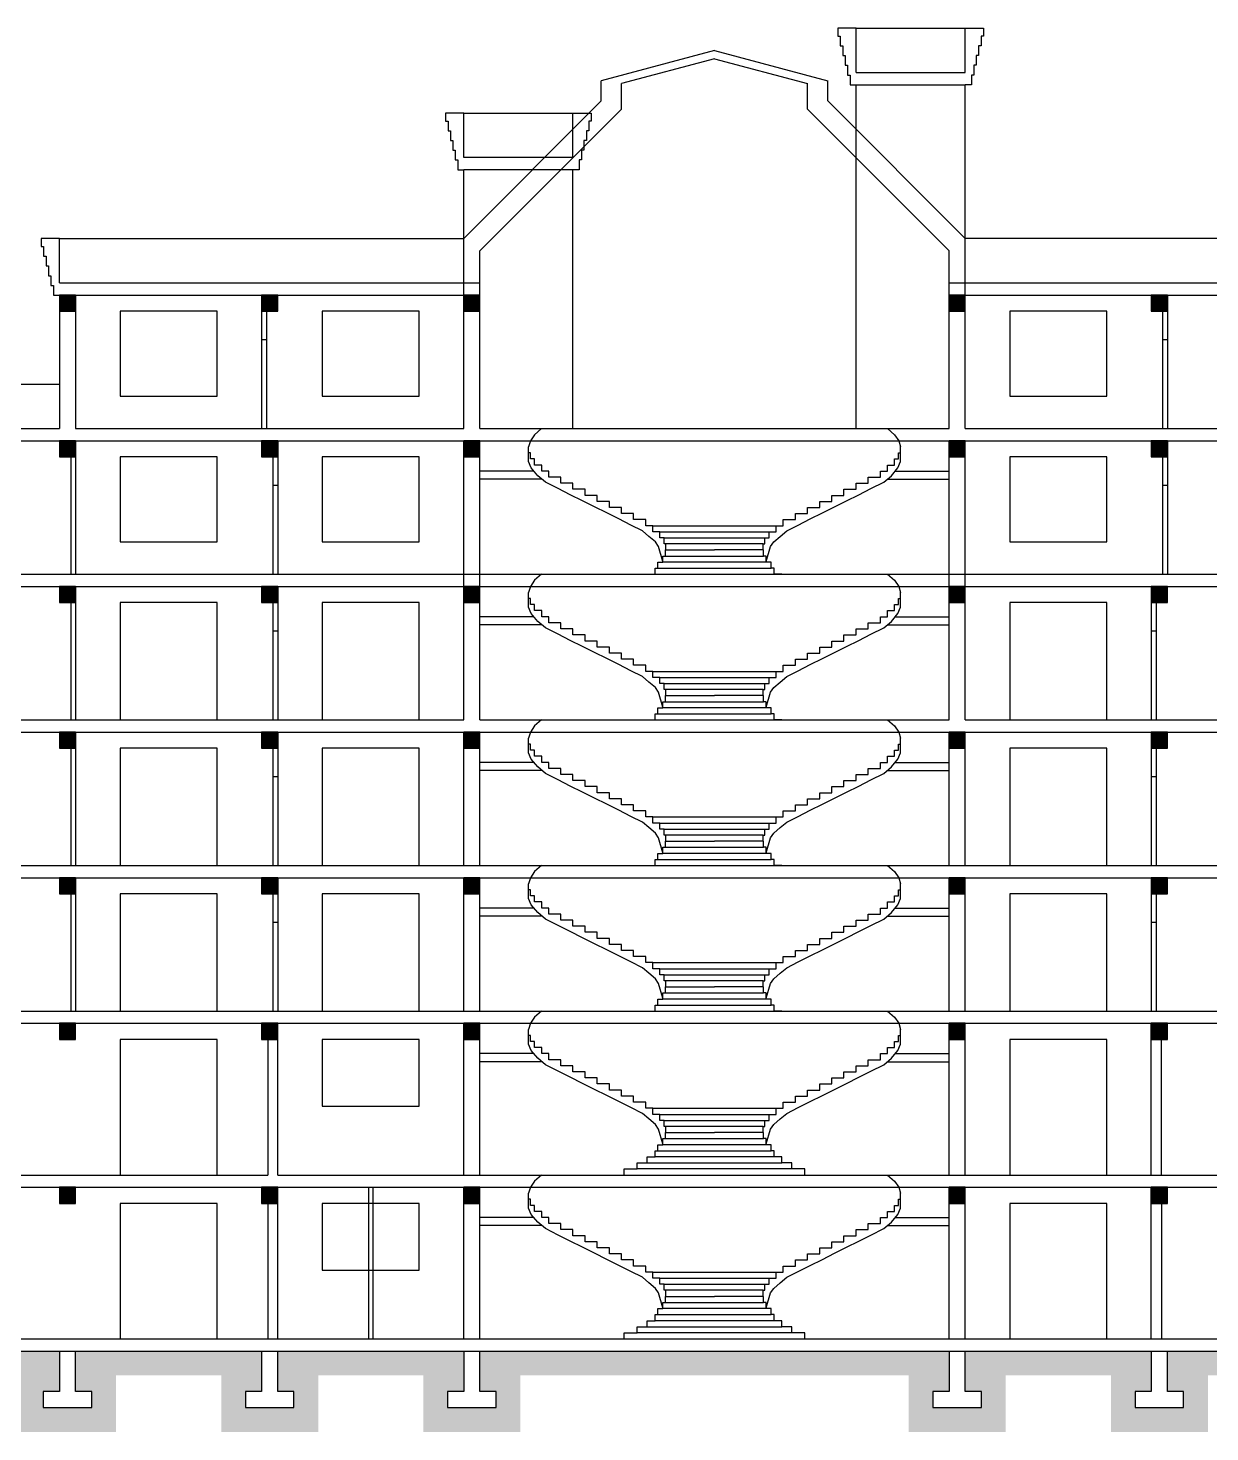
# Model space of a CAD drawing. Header units: inches. Extents: x 2870606 to 3671143, y -733551 to -473558.
# Drawn here: x 3047852 to 3077077, y -685836 to -651136 of the extents above; entities that cross this region are included whole.
import ezdxf

# ---------------------------------------------------------------- set-up
doc = ezdxf.new("R2010")
doc.units = ezdxf.units.IN
doc.header["$MEASUREMENT"] = 0

msp = doc.modelspace()

# ---------------------------------------------------------------- hatches: boundary and pattern name
h = msp.add_hatch(color=256)
h.dxf.hatch_style = 1
h.paths.add_polyline_path([(3049027.14, -658136.46), (3049027.14, -657736.46), (3048627.14, -657736.46), (3048627.14, -658136.46)])
h = msp.add_hatch(color=256)
h.dxf.hatch_style = 1
h.paths.add_polyline_path([(3054027.14, -658136.46), (3054027.14, -657736.46), (3053627.14, -657736.46), (3053627.14, -658136.46)])
h = msp.add_hatch(color=256)
h.dxf.hatch_style = 1
h.paths.add_polyline_path([(3059027.14, -658136.46), (3059027.14, -657736.46), (3058627.14, -657736.46), (3058627.14, -658136.46)])
h = msp.add_hatch(color=256)
h.dxf.hatch_style = 1
h.paths.add_polyline_path([(3071027.14, -658136.46), (3071027.14, -657736.46), (3070627.14, -657736.46), (3070627.14, -658136.46)])
h = msp.add_hatch(color=256)
h.dxf.hatch_style = 1
h.paths.add_polyline_path([(3076027.14, -658136.46), (3076027.14, -657736.46), (3075627.14, -657736.46), (3075627.14, -658136.46)])
h = msp.add_hatch(color=256)
h.dxf.hatch_style = 1
h.paths.add_polyline_path([(3049027.14, -661736.46), (3049027.14, -661336.46), (3048627.14, -661336.46), (3048627.14, -661736.46)])
h = msp.add_hatch(color=256)
h.dxf.hatch_style = 1
h.paths.add_polyline_path([(3054027.14, -661736.46), (3054027.14, -661336.46), (3053627.14, -661336.46), (3053627.14, -661736.46)])
h = msp.add_hatch(color=256)
h.dxf.hatch_style = 1
h.paths.add_polyline_path([(3059027.14, -661736.46), (3059027.14, -661336.46), (3058627.14, -661336.46), (3058627.14, -661736.46)])
h = msp.add_hatch(color=256)
h.dxf.hatch_style = 1
h.paths.add_polyline_path([(3071027.14, -661736.46), (3071027.14, -661336.46), (3070627.14, -661336.46), (3070627.14, -661736.46)])
h = msp.add_hatch(color=256)
h.dxf.hatch_style = 1
h.paths.add_polyline_path([(3076027.14, -661736.46), (3076027.14, -661336.46), (3075627.14, -661336.46), (3075627.14, -661736.46)])
h = msp.add_hatch(color=256)
h.dxf.hatch_style = 1
h.paths.add_polyline_path([(3049027.14, -665336.46), (3049027.14, -664936.46), (3048627.14, -664936.46), (3048627.14, -665336.46)])
h = msp.add_hatch(color=256)
h.dxf.hatch_style = 1
h.paths.add_polyline_path([(3054027.14, -665336.46), (3054027.14, -664936.46), (3053627.14, -664936.46), (3053627.14, -665336.46)])
h = msp.add_hatch(color=256)
h.dxf.hatch_style = 1
h.paths.add_polyline_path([(3059027.14, -665336.46), (3059027.14, -664936.46), (3058627.14, -664936.46), (3058627.14, -665336.46)])
h = msp.add_hatch(color=256)
h.dxf.hatch_style = 1
h.paths.add_polyline_path([(3071027.14, -665336.46), (3071027.14, -664936.46), (3070627.14, -664936.46), (3070627.14, -665336.46)])
h = msp.add_hatch(color=256)
h.dxf.hatch_style = 1
h.paths.add_polyline_path([(3076027.14, -665336.46), (3076027.14, -664936.46), (3075627.14, -664936.46), (3075627.14, -665336.46)])
h = msp.add_hatch(color=256)
h.dxf.hatch_style = 1
h.paths.add_polyline_path([(3049027.14, -668936.46), (3049027.14, -668536.46), (3048627.14, -668536.46), (3048627.14, -668936.46)])
h = msp.add_hatch(color=256)
h.dxf.hatch_style = 1
h.paths.add_polyline_path([(3054027.14, -668936.46), (3054027.14, -668536.46), (3053627.14, -668536.46), (3053627.14, -668936.46)])
h = msp.add_hatch(color=256)
h.dxf.hatch_style = 1
h.paths.add_polyline_path([(3059027.14, -668936.46), (3059027.14, -668536.46), (3058627.14, -668536.46), (3058627.14, -668936.46)])
h = msp.add_hatch(color=256)
h.dxf.hatch_style = 1
h.paths.add_polyline_path([(3071027.14, -668936.46), (3071027.14, -668536.46), (3070627.14, -668536.46), (3070627.14, -668936.46)])
h = msp.add_hatch(color=256)
h.dxf.hatch_style = 1
h.paths.add_polyline_path([(3076027.14, -668936.46), (3076027.14, -668536.46), (3075627.14, -668536.46), (3075627.14, -668936.46)])
h = msp.add_hatch(color=256)
h.dxf.hatch_style = 1
h.paths.add_polyline_path([(3049027.14, -672536.46), (3049027.14, -672136.46), (3048627.14, -672136.46), (3048627.14, -672536.46)])
h = msp.add_hatch(color=256)
h.dxf.hatch_style = 1
h.paths.add_polyline_path([(3054027.14, -672536.46), (3054027.14, -672136.46), (3053627.14, -672136.46), (3053627.14, -672536.46)])
h = msp.add_hatch(color=256)
h.dxf.hatch_style = 1
h.paths.add_polyline_path([(3059027.14, -672536.46), (3059027.14, -672136.46), (3058627.14, -672136.46), (3058627.14, -672536.46)])
h = msp.add_hatch(color=256)
h.dxf.hatch_style = 1
h.paths.add_polyline_path([(3071027.14, -672536.46), (3071027.14, -672136.46), (3070627.14, -672136.46), (3070627.14, -672536.46)])
h = msp.add_hatch(color=256)
h.dxf.hatch_style = 1
h.paths.add_polyline_path([(3076027.14, -672536.46), (3076027.14, -672136.46), (3075627.14, -672136.46), (3075627.14, -672536.46)])
h = msp.add_hatch(color=256)
h.dxf.hatch_style = 1
h.paths.add_polyline_path([(3049027.14, -676136.46), (3049027.14, -675736.46), (3048627.14, -675736.46), (3048627.14, -676136.46)])
h = msp.add_hatch(color=256)
h.dxf.hatch_style = 1
h.paths.add_polyline_path([(3054027.14, -676136.46), (3054027.14, -675736.46), (3053627.14, -675736.46), (3053627.14, -676136.46)])
h = msp.add_hatch(color=256)
h.dxf.hatch_style = 1
h.paths.add_polyline_path([(3059027.14, -676136.46), (3059027.14, -675736.46), (3058627.14, -675736.46), (3058627.14, -676136.46)])
h = msp.add_hatch(color=256)
h.dxf.hatch_style = 1
h.paths.add_polyline_path([(3071027.14, -676136.46), (3071027.14, -675736.46), (3070627.14, -675736.46), (3070627.14, -676136.46)])
h = msp.add_hatch(color=256)
h.dxf.hatch_style = 1
h.paths.add_polyline_path([(3076027.14, -676136.46), (3076027.14, -675736.46), (3075627.14, -675736.46), (3075627.14, -676136.46)])
h = msp.add_hatch()
h.set_pattern_fill('EARTH', color=256, scale=1000, angle=45, style=0)
h.set_pattern_definition([(45, (-176537.36, 11287.37), (3e-14, 353.55339), [250, -250]), (45, (-176603.65, 11353.66), (3e-14, 353.55339), [250, -250]), (45, (-176669.94, 11419.96), (3e-14, 353.55339), [250, -250]), (135, (-176669.94, 11464.15), (-353.55339, 3e-14), [250, -250]), (135, (-176603.65, 11530.44), (-353.55339, 3e-14), [250, -250]), (135, (-176537.36, 11596.73), (-353.55339, 3e-14), [250, -250])])
h.paths.add_polyline_path([(3070627.14, -683836.46), (3059027.14, -683836.46), (3059027.14, -684836.46), (3059427.14, -684836.46), (3059427.14, -685236.46), (3058227.14, -685236.46), (3058227.14, -684836.46), (3058627.14, -684836.46), (3058627.14, -683836.46), (3054027.14, -683836.46), (3054027.14, -684836.46), (3054427.14, -684836.46), (3054427.14, -685236.46), (3053227.14, -685236.46), (3053227.14, -684836.46), (3053627.14, -684836.46), (3053627.14, -683836.46), (3049027.14, -683836.46), (3049027.14, -684836.46), (3049427.14, -684836.46), (3049427.14, -685236.46), (3048227.14, -685236.46), (3048227.14, -684836.46), (3048627.14, -684836.46), (3048627.14, -683836.46), (3044027.14, -683836.46), (3044027.14, -684836.46), (3044427.14, -684836.46), (3044427.14, -685236.46), (3043227.14, -685236.46), (3043227.14, -684836.46), (3043627.14, -684836.46), (3043627.14, -683836.46), (3041027.14, -683836.46), (3041027.14, -684836.46), (3041427.14, -684836.46), (3041427.14, -685236.46), (3040227.14, -685236.46), (3040227.14, -684836.46), (3040627.14, -684836.46), (3040627.14, -683836.46), (3035027.14, -683836.46), (3035027.14, -684836.46), (3035427.14, -684836.46), (3035427.14, -685236.46), (3034227.14, -685236.46), (3034227.14, -684836.46), (3034627.14, -684836.46), (3034627.14, -683836.46), (3034627.14, -679936.46), (3029007.22, -679936.46), (3029704.94, -680536.46), (3034027.14, -680536.46), (3034027.14, -683836.46), (3034027.14, -684236.46), (3033627.14, -684236.46), (3033627.14, -685836.46), (3036027.14, -685836.46), (3036027.14, -684436.46), (3039627.14, -684436.46), (3039627.14, -685836.46), (3042027.14, -685836.46), (3042027.14, -684436.46), (3042627.14, -684436.46), (3042627.14, -685836.46), (3045027.14, -685836.46), (3045027.14, -684436.46), (3047627.14, -684436.46), (3047627.14, -685836.46), (3050027.14, -685836.46), (3050027.14, -684436.46), (3052627.14, -684436.46), (3052627.14, -685836.46), (3055027.14, -685836.46), (3055027.14, -684436.46), (3057627.14, -684436.46), (3057627.14, -685836.46), (3060027.14, -685836.46), (3060027.14, -684436.46), (3069627.14, -684436.46), (3069627.14, -685836.46), (3072027.14, -685836.46), (3072027.14, -684436.46), (3074627.14, -684436.46), (3074627.14, -685836.46), (3077027.14, -685836.46), (3077027.14, -684436.46), (3079627.14, -684436.46), (3079627.14, -685836.46), (3082027.14, -685836.46), (3082027.14, -684436.46), (3084627.14, -684436.46), (3084627.14, -685836.46), (3087027.14, -685836.46), (3087027.14, -684436.46), (3087627.14, -684436.46), (3087627.14, -685836.46), (3090027.14, -685836.46), (3090027.14, -684436.46), (3093627.14, -684436.46), (3093627.14, -685836.46), (3096027.14, -685836.46), (3096027.14, -684236.46), (3095627.14, -684236.46), (3095627.14, -683836.46), (3095627.14, -680386.46), (3101609.84, -680386.46), (3102069.79, -679786.46), (3095027.14, -679786.46), (3095027.14, -683836.46), (3095027.14, -684836.46), (3095427.14, -684836.46), (3095427.14, -685236.46), (3094227.14, -685236.46), (3094227.14, -684836.46), (3094627.14, -684836.46), (3094627.14, -683836.46), (3089027.14, -683836.46), (3089027.14, -684836.46), (3089427.14, -684836.46), (3089427.14, -685236.46), (3088227.14, -685236.46), (3088227.14, -684836.46), (3088627.14, -684836.46), (3088627.14, -683836.46), (3086027.14, -683836.46), (3086027.14, -684836.46), (3086427.14, -684836.46), (3086427.14, -685236.46), (3085227.14, -685236.46), (3085227.14, -684836.46), (3085627.14, -684836.46), (3085627.14, -683836.46), (3081027.14, -683836.46), (3081027.14, -684836.46), (3081427.14, -684836.46), (3081427.14, -685236.46), (3080227.14, -685236.46), (3080227.14, -684836.46), (3080627.14, -684836.46), (3080627.14, -683836.46), (3076027.14, -683836.46), (3076027.14, -684836.46), (3076427.14, -684836.46), (3076427.14, -685236.46), (3075227.14, -685236.46), (3075227.14, -684836.46), (3075627.14, -684836.46), (3075627.14, -683836.46), (3071027.14, -683836.46), (3071027.14, -684836.46), (3071427.14, -684836.46), (3071427.14, -685236.46), (3070227.14, -685236.46), (3070227.14, -684836.46), (3070627.14, -684836.46)])
h = msp.add_hatch(color=256)
h.dxf.hatch_style = 1
h.paths.add_polyline_path([(3049027.14, -680186.46), (3049027.14, -679786.46), (3048627.14, -679786.46), (3048627.14, -680186.46)])
h = msp.add_hatch(color=256)
h.dxf.hatch_style = 1
h.paths.add_polyline_path([(3054027.14, -680186.46), (3054027.14, -679786.46), (3053627.14, -679786.46), (3053627.14, -680186.46)])
h = msp.add_hatch(color=256)
h.dxf.hatch_style = 1
h.paths.add_polyline_path([(3059027.14, -680186.46), (3059027.14, -679786.46), (3058627.14, -679786.46), (3058627.14, -680186.46)])
h = msp.add_hatch(color=256)
h.dxf.hatch_style = 1
h.paths.add_polyline_path([(3071027.14, -680186.46), (3071027.14, -679786.46), (3070627.14, -679786.46), (3070627.14, -680186.46)])
h = msp.add_hatch(color=256)
h.dxf.hatch_style = 1
h.paths.add_polyline_path([(3076027.14, -680186.46), (3076027.14, -679786.46), (3075627.14, -679786.46), (3075627.14, -680186.46)])

# ---------------------------------------------------------------- linework, layer by layer
at = {"lineweight": 30}
for p, q in [((3068327.14, -652236.06), (3068327.14, -651136.06)), ((3071027.14, -652236.06), (3071027.14, -651136.06)), ((3064827.14, -651686.21), (3062027.14, -652436.46)), ((3064827.14, -651893.26), (3062527.14, -652509.54)), ((3064827.14, -651686.21), (3067627.14, -652436.46)), ((3064827.14, -651893.26), (3067127.14, -652509.54)), ((3068327.14, -652236.44), (3071027.14, -652236.44)), ((3062027.14, -652936.46), (3062027.14, -652436.46)), ((3062527.14, -653143.57), (3062527.14, -652509.54)), ((3067127.14, -653143.57), (3067127.14, -652509.54)), ((3067627.14, -652936.46), (3067627.14, -652436.46)), ((3068327.14, -661036.46), (3068327.14, -652536.44)), ((3068327.14, -652536.44), (3071027.14, -652536.44)), ((3071027.14, -656714.76), (3071027.14, -652536.44)), ((3058627.14, -656336.46), (3062027.14, -652936.46)), ((3071027.14, -656336.46), (3067627.14, -652936.46)), ((3058627.14, -654336.08), (3058627.14, -653236.08)), ((3059027.14, -656643.57), (3062527.14, -653143.57)), ((3061327.14, -654336.08), (3061327.14, -653236.08)), ((3070627.14, -656643.57), (3067127.14, -653143.57)), ((3061327.14, -654336.46), (3058627.14, -654336.46)), ((3061327.14, -654636.46), (3058627.14, -654636.46)), ((3058627.14, -656714.76), (3058627.14, -654636.46)), ((3061327.14, -661036.46), (3061327.14, -654636.46)), ((3048627.14, -657436.46), (3048627.14, -656336.46)), ((3058627.14, -661036.46), (3058627.14, -656336.46)), ((3071027.14, -661036.46), (3071027.14, -656336.46)), ((3059027.14, -661036.46), (3059027.14, -656643.57)), ((3070627.14, -661036.46), (3070627.14, -656643.57)), ((3048627.14, -657436.46), (3059027.14, -657436.46)), ((3070627.14, -657436.46), (3081027.14, -657436.46)), ((3048627.14, -657736.46), (3048627.14, -661036.46)), ((3048627.14, -657736.46), (3059027.14, -657736.46)), ((3049027.14, -657736.46), (3049027.14, -661036.46)), ((3053627.14, -657736.46), (3053627.14, -658836.46)), ((3053747.14, -657736.46), (3053747.14, -658836.46)), ((3070627.14, -657736.46), (3080627.14, -657736.46)), ((3075907.14, -657736.46), (3075907.14, -658836.46)), ((3076027.14, -657736.46), (3076027.14, -658836.46)), ((3053627.14, -658836.46), (3053747.14, -658836.46)), ((3075907.14, -658836.46), (3076027.14, -658836.46)), ((3044027.14, -661036.46), (3048627.14, -661036.46)), ((3049027.14, -661036.46), (3058627.14, -661036.46)), ((3059027.14, -661036.46), (3070627.14, -661036.46)), ((3071027.14, -661036.46), (3080627.14, -661036.46)), ((3038107.14, -661336.46), (3089027.14, -661336.46)), ((3048907.14, -661336.46), (3048907.14, -664636.46)), ((3049027.14, -661336.46), (3049027.14, -664636.46)), ((3053907.14, -661336.46), (3053907.14, -662436.46)), ((3054027.14, -661336.46), (3054027.14, -662436.46)), ((3058627.14, -668236.46), (3058627.14, -661336.46)), ((3059027.14, -668236.46), (3059027.14, -661336.46)), ((3070627.14, -668236.46), (3070627.14, -661336.46)), ((3071027.14, -668236.46), (3071027.14, -661336.46)), ((3075907.14, -661336.46), (3075907.14, -662436.46)), ((3076027.14, -661336.46), (3076027.14, -662436.46)), ((3053907.14, -662436.46), (3054027.14, -662436.46)), ((3075907.14, -662436.46), (3076027.14, -662436.46)), ((3044027.14, -664636.46), (3085627.14, -664636.46)), ((3034627.14, -664936.46), (3090907.14, -664936.46)), ((3048907.14, -664936.46), (3048907.14, -668236.46)), ((3049027.14, -664936.46), (3049027.14, -668236.46)), ((3053907.14, -664936.46), (3053907.14, -666036.46)), ((3054027.14, -664936.46), (3054027.14, -666036.46)), ((3075627.14, -664936.46), (3075627.14, -666036.46)), ((3075747.14, -664936.46), (3075747.14, -666036.46)), ((3053907.14, -666036.46), (3054027.14, -666036.46)), ((3075627.14, -666036.46), (3075747.14, -666036.46)), ((3044027.14, -668236.46), (3058627.14, -668236.46)), ((3059027.14, -668236.46), (3070627.14, -668236.46)), ((3071027.14, -668236.46), (3085627.14, -668236.46)), ((3034627.14, -668536.46), (3090907.14, -668536.46)), ((3048907.14, -668536.46), (3048907.14, -671836.46)), ((3049027.14, -668536.46), (3049027.14, -671836.46)), ((3053907.14, -668536.46), (3053907.14, -669636.46)), ((3054027.14, -668536.46), (3054027.14, -669636.46)), ((3058627.14, -671836.46), (3058627.14, -668536.46)), ((3059027.14, -671836.46), (3059027.14, -668536.46)), ((3070627.14, -671836.46), (3070627.14, -668536.46)), ((3071027.14, -671836.46), (3071027.14, -668536.46)), ((3075627.14, -668536.46), (3075627.14, -669636.46)), ((3075747.14, -668536.46), (3075747.14, -669636.46)), ((3053907.14, -669636.46), (3054027.14, -669636.46)), ((3075627.14, -669636.46), (3075747.14, -669636.46)), ((3032627.14, -672136.46), (3095027.14, -672136.46)), ((3044027.14, -671836.46), (3095027.14, -671836.46)), ((3048907.14, -672136.46), (3048907.14, -675436.46)), ((3049027.14, -672136.46), (3049027.14, -675436.46)), ((3053907.14, -672136.46), (3053907.14, -673236.46)), ((3054027.14, -672136.46), (3054027.14, -673236.46)), ((3058627.14, -675436.46), (3058627.14, -672136.46)), ((3059027.14, -675436.46), (3059027.14, -672136.46)), ((3070627.14, -675436.46), (3070627.14, -672136.46)), ((3071027.14, -675436.46), (3071027.14, -672136.46)), ((3075627.14, -672136.46), (3075627.14, -673236.46)), ((3075747.14, -672136.46), (3075747.14, -673236.46)), ((3053907.14, -673236.46), (3054027.14, -673236.46)), ((3075627.14, -673236.46), (3075747.14, -673236.46)), ((3032787.14, -675436.46), (3095027.14, -675436.46)), ((3032787.14, -675736.46), (3095027.14, -675736.46)), ((3053777.14, -675736.46), (3053777.14, -679486.46)), ((3054027.14, -679486.46), (3054027.14, -675736.46)), ((3058627.14, -679486.46), (3058627.14, -675736.46)), ((3059027.14, -679486.46), (3059027.14, -675736.46)), ((3070627.14, -679486.46), (3070627.14, -675736.46)), ((3071027.14, -679486.46), (3071027.14, -675736.46)), ((3075627.14, -679486.46), (3075627.14, -675736.46)), ((3075877.14, -679486.46), (3075877.14, -675736.46)), ((3032627.14, -679486.46), (3053777.14, -679486.46)), ((3054027.14, -679486.46), (3095027.14, -679486.46)), ((3034627.14, -679786.46), (3095027.14, -679786.46)), ((3053777.14, -679786.46), (3053777.14, -683536.46)), ((3054027.14, -683536.46), (3054027.14, -679786.46)), ((3056267.14, -679786.46, -5.82), (3056267.14, -683536.46)), ((3056387.14, -683536.46, -5.73), (3056387.14, -679786.46)), ((3058627.14, -683536.46), (3058627.14, -679786.46)), ((3059027.14, -683536.46), (3059027.14, -679786.46)), ((3070627.14, -683536.46), (3070627.14, -679786.46)), ((3071027.14, -683536.46), (3071027.14, -679786.46)), ((3075627.14, -683536.46), (3075627.14, -679786.46)), ((3075877.14, -679786.46), (3075877.14, -683536.46)), ((3035027.14, -683536.46), (3094627.14, -683536.46)), ((3034627.14, -683836.46), (3095027.14, -683836.46))]:
    msp.add_line(p, q, dxfattribs=at)
for p, q in [((3068327.14, -651136.44), (3071027.14, -651136.44)), ((3058627.14, -653236.46), (3061327.14, -653236.46)), ((3048627.14, -656336.46), (3058627.14, -656336.46)), ((3081027.14, -656336.46), (3071027.14, -656336.46)), ((3053627.14, -658836.46), (3053627.14, -661036.46)), ((3053747.14, -658836.46), (3053747.14, -661036.46)), ((3075907.14, -658836.46), (3075907.14, -661036.46)), ((3076027.14, -658836.46), (3076027.14, -661036.46)), ((3044027.14, -659936.46), (3048627.14, -659936.46)), ((3060358.77, -662086.46), (3059027.14, -662086.46)), ((3060552.39, -662286.46), (3059027.14, -662286.46)), ((3069101.89, -662286.46), (3070627.14, -662286.46)), ((3069295.51, -662086.46), (3070627.14, -662086.46)), ((3053907.14, -662436.46), (3053907.14, -664636.46)), ((3054027.14, -662436.46), (3054027.14, -664636.46)), ((3075907.14, -662436.46), (3075907.14, -664636.46)), ((3076027.14, -662436.46), (3076027.14, -664636.46)), ((3063301.89, -663436.46), (3066352.39, -663436.46)), ((3063476.32, -663586.46), (3066177.96, -663586.46)), ((3063579.4, -663736.46), (3066074.88, -663736.46)), ((3066030.09, -663886.46), (3063624.19, -663886.46)), ((3063427.16, -664486.46), (3066227.12, -664486.46)), ((3066102.32, -664336.46), (3063551.96, -664336.46)), ((3063615.34, -664186.46), (3066038.94, -664186.46)), ((3060358.77, -665686.46), (3059027.14, -665686.46)), ((3060552.39, -665886.46), (3059027.14, -665886.46)), ((3069101.89, -665886.46), (3070627.14, -665886.46)), ((3069295.51, -665686.46), (3070627.14, -665686.46)), ((3053907.14, -666036.46), (3053907.14, -668236.46)), ((3054027.14, -666036.46), (3054027.14, -668236.46)), ((3075627.14, -666036.46), (3075627.14, -668236.46)), ((3075747.14, -666036.46), (3075747.14, -668236.46)), ((3063301.89, -667036.46), (3066352.39, -667036.46)), ((3063476.32, -667186.46), (3066177.96, -667186.46)), ((3063579.4, -667336.46), (3066074.88, -667336.46)), ((3066030.09, -667486.46), (3063624.19, -667486.46)), ((3066102.32, -667936.46), (3063551.96, -667936.46)), ((3063615.34, -667786.46), (3066038.94, -667786.46)), ((3063427.16, -668086.46), (3066227.12, -668086.46)), ((3060358.77, -669286.46), (3059027.14, -669286.46)), ((3069295.51, -669286.46), (3070627.14, -669286.46)), ((3053907.14, -669636.46), (3053907.14, -671836.46)), ((3054027.14, -669636.46), (3054027.14, -671836.46)), ((3060552.39, -669486.46), (3059027.14, -669486.46)), ((3069101.89, -669486.46), (3070627.14, -669486.46)), ((3075627.14, -669636.46), (3075627.14, -671836.46)), ((3075747.14, -669636.46), (3075747.14, -671836.46)), ((3063301.89, -670636.46), (3066352.39, -670636.46)), ((3063476.32, -670786.46), (3066177.96, -670786.46)), ((3063579.4, -670936.46), (3066074.88, -670936.46)), ((3066030.09, -671086.46), (3063624.19, -671086.46)), ((3063615.34, -671386.46), (3066038.94, -671386.46)), ((3063427.16, -671686.46), (3066227.12, -671686.46)), ((3066102.32, -671536.46), (3063551.96, -671536.46)), ((3060358.77, -672886.46), (3059027.14, -672886.46)), ((3060552.39, -673086.46), (3059027.14, -673086.46)), ((3069101.89, -673086.46), (3070627.14, -673086.46)), ((3069295.51, -672886.46), (3070627.14, -672886.46)), ((3053907.14, -673236.46), (3053907.14, -675436.46)), ((3054027.14, -673236.46), (3054027.14, -675436.46)), ((3075627.14, -673236.46), (3075627.14, -675436.46)), ((3075747.14, -673236.46), (3075747.14, -675436.46)), ((3063301.89, -674236.46), (3066352.39, -674236.46)), ((3063476.32, -674386.46), (3066177.96, -674386.46)), ((3063579.4, -674536.46), (3066074.88, -674536.46)), ((3066030.09, -674686.46), (3063624.19, -674686.46)), ((3066102.32, -675136.46), (3063551.96, -675136.46)), ((3063615.34, -674986.46), (3066038.94, -674986.46)), ((3063427.16, -675286.46), (3066227.12, -675286.46)), ((3060358.77, -676486.46), (3059027.14, -676486.46)), ((3069295.51, -676486.46), (3070627.14, -676486.46)), ((3060552.39, -676686.46), (3059027.14, -676686.46)), ((3069101.89, -676686.46), (3070627.14, -676686.46)), ((3063301.89, -677836.46), (3066352.39, -677836.46)), ((3063476.32, -677986.46), (3066177.96, -677986.46)), ((3063579.4, -678136.46), (3066074.88, -678136.46)), ((3066030.09, -678286.46), (3063624.19, -678286.46)), ((3066102.32, -678736.46), (3063551.96, -678736.46)), ((3063615.34, -678586.46), (3066038.94, -678586.46)), ((3066297.53, -679036.46), (3063356.75, -679036.46)), ((3063427.16, -678886.46), (3066227.12, -678886.46)), ((3066739.44, -679336.46), (3062914.84, -679336.46)), ((3063164.65, -679186.46), (3066489.63, -679186.46)), ((3060358.77, -680536.46), (3059027.14, -680536.46)), ((3060552.39, -680736.46), (3059027.14, -680736.46)), ((3069101.89, -680736.46), (3070627.14, -680736.46)), ((3069295.51, -680536.46), (3070627.14, -680536.46)), ((3063301.89, -681886.46), (3066352.39, -681886.46)), ((3063476.32, -682036.46), (3066177.96, -682036.46)), ((3063579.4, -682186.46), (3066074.88, -682186.46)), ((3066030.09, -682336.46), (3063624.19, -682336.46)), ((3066102.32, -682786.46), (3063551.96, -682786.46)), ((3063615.34, -682636.46), (3066038.94, -682636.46)), ((3063164.65, -683236.46), (3066489.63, -683236.46)), ((3066297.53, -683086.46), (3063356.75, -683086.46)), ((3063427.16, -682936.46), (3066227.12, -682936.46)), ((3066739.44, -683386.46), (3062914.84, -683386.46))]:
    msp.add_line(p, q)
for points in [[(3068327.14, -651136.44), (3067877.14, -651136.44), (3067877.14, -651336.44), (3067937.14, -651336.44), (3067937.14, -651576.44), (3067997.14, -651576.44), (3067997.14, -651816.44), (3068057.14, -651816.44), (3068057.14, -652056.44), (3068117.14, -652056.44), (3068117.14, -652296.44), (3068177.14, -652296.44), (3068177.14, -652536.44), (3068327.14, -652536.44)], [(3071027.14, -651136.44), (3071477.14, -651136.44), (3071477.14, -651336.44), (3071417.14, -651336.44), (3071417.14, -651576.44), (3071357.14, -651576.44), (3071357.14, -651816.44), (3071297.14, -651816.44), (3071297.14, -652056.44), (3071237.14, -652056.44), (3071237.14, -652296.44), (3071177.14, -652296.44), (3071177.14, -652536.44), (3071027.14, -652536.44)], [(3058627.14, -653236.46), (3058177.14, -653236.46), (3058177.14, -653436.46), (3058237.14, -653436.46), (3058237.14, -653676.46), (3058297.14, -653676.46), (3058297.14, -653916.46), (3058357.14, -653916.46), (3058357.14, -654156.46), (3058417.14, -654156.46), (3058417.14, -654396.46), (3058477.14, -654396.46), (3058477.14, -654636.46), (3058627.14, -654636.46)], [(3061327.14, -653236.46), (3061777.14, -653236.46), (3061777.14, -653436.46), (3061717.14, -653436.46), (3061717.14, -653676.46), (3061657.14, -653676.46), (3061657.14, -653916.46), (3061597.14, -653916.46), (3061597.14, -654156.46), (3061537.14, -654156.46), (3061537.14, -654396.46), (3061477.14, -654396.46), (3061477.14, -654636.46), (3061327.14, -654636.46)], [(3048627.14, -656336.46), (3048177.14, -656336.46), (3048177.14, -656536.46), (3048237.14, -656536.46), (3048237.14, -656776.46), (3048297.14, -656776.46), (3048297.14, -657016.46), (3048357.14, -657016.46), (3048357.14, -657256.46), (3048417.14, -657256.46), (3048417.14, -657496.46), (3048477.14, -657496.46), (3048477.14, -657736.46), (3048627.14, -657736.46)], [(3048627.14, -683836.46), (3048627.14, -684836.46), (3048227.14, -684836.46), (3048227.14, -685236.46), (3049427.14, -685236.46), (3049427.14, -684836.46), (3049027.14, -684836.46), (3049027.14, -683836.46)], [(3053627.14, -683836.46), (3053627.14, -684836.46), (3053227.14, -684836.46), (3053227.14, -685236.46), (3054427.14, -685236.46), (3054427.14, -684836.46), (3054027.14, -684836.46), (3054027.14, -683836.46)], [(3058627.14, -683836.46), (3058627.14, -684836.46), (3058227.14, -684836.46), (3058227.14, -685236.46), (3059427.14, -685236.46), (3059427.14, -684836.46), (3059027.14, -684836.46), (3059027.14, -683836.46)], [(3070627.14, -683836.46), (3070627.14, -684836.46), (3070227.14, -684836.46), (3070227.14, -685236.46), (3071427.14, -685236.46), (3071427.14, -684836.46), (3071027.14, -684836.46), (3071027.14, -683836.46)], [(3075627.14, -683836.46), (3075627.14, -684836.46), (3075227.14, -684836.46), (3075227.14, -685236.46), (3076427.14, -685236.46), (3076427.14, -684836.46), (3076027.14, -684836.46), (3076027.14, -683836.46)]]:
    msp.add_lwpolyline(points, dxfattribs=at)
for points in [[(3048627.14, -657736.46), (3048627.14, -658136.46), (3049027.14, -658136.46), (3049027.14, -657736.46)], [(3053627.14, -657736.46), (3053627.14, -658136.46), (3054027.14, -658136.46), (3054027.14, -657736.46)], [(3058627.14, -657736.46), (3058627.14, -658136.46), (3059027.14, -658136.46), (3059027.14, -657736.46)], [(3070627.14, -657736.46), (3070627.14, -658136.46), (3071027.14, -658136.46), (3071027.14, -657736.46)], [(3075627.14, -657736.46), (3075627.14, -658136.46), (3076027.14, -658136.46), (3076027.14, -657736.46)], [(3052527.14, -658136.46), (3050127.14, -658136.46), (3050127.14, -660236.46), (3052527.14, -660236.46)], [(3057527.14, -658136.46), (3055127.14, -658136.46), (3055127.14, -660236.46), (3057527.14, -660236.46)], [(3074527.14, -658136.46), (3072127.14, -658136.46), (3072127.14, -660236.46), (3074527.14, -660236.46)], [(3048627.14, -661336.46), (3048627.14, -661736.46), (3049027.14, -661736.46), (3049027.14, -661336.46)], [(3053627.14, -661336.46), (3053627.14, -661736.46), (3054027.14, -661736.46), (3054027.14, -661336.46)], [(3058627.14, -661336.46), (3058627.14, -661736.46), (3059027.14, -661736.46), (3059027.14, -661336.46)], [(3070627.14, -661336.46), (3070627.14, -661736.46), (3071027.14, -661736.46), (3071027.14, -661336.46)], [(3075627.14, -661336.46), (3075627.14, -661736.46), (3076027.14, -661736.46), (3076027.14, -661336.46)], [(3052527.14, -661736.46), (3050127.14, -661736.46), (3050127.14, -663836.46), (3052527.14, -663836.46)], [(3057527.14, -661736.46), (3055127.14, -661736.46), (3055127.14, -663836.46), (3057527.14, -663836.46)], [(3074527.14, -661736.46), (3072127.14, -661736.46), (3072127.14, -663836.46), (3074527.14, -663836.46)], [(3048627.14, -664936.46), (3048627.14, -665336.46), (3049027.14, -665336.46), (3049027.14, -664936.46)], [(3053627.14, -664936.46), (3053627.14, -665336.46), (3054027.14, -665336.46), (3054027.14, -664936.46)], [(3058627.14, -664936.46), (3058627.14, -665336.46), (3059027.14, -665336.46), (3059027.14, -664936.46)], [(3070627.14, -664936.46), (3070627.14, -665336.46), (3071027.14, -665336.46), (3071027.14, -664936.46)], [(3075627.14, -664936.46), (3075627.14, -665336.46), (3076027.14, -665336.46), (3076027.14, -664936.46)], [(3052527.14, -665336.46), (3050127.14, -665336.46), (3050127.14, -668236.46), (3052527.14, -668236.46)], [(3057527.14, -665336.46), (3055127.14, -665336.46), (3055127.14, -668236.46), (3057527.14, -668236.46)], [(3074527.14, -665336.46), (3072127.14, -665336.46), (3072127.14, -668236.46), (3074527.14, -668236.46)], [(3048627.14, -668536.46), (3048627.14, -668936.46), (3049027.14, -668936.46), (3049027.14, -668536.46)], [(3053627.14, -668536.46), (3053627.14, -668936.46), (3054027.14, -668936.46), (3054027.14, -668536.46)], [(3058627.14, -668536.46), (3058627.14, -668936.46), (3059027.14, -668936.46), (3059027.14, -668536.46)], [(3070627.14, -668536.46), (3070627.14, -668936.46), (3071027.14, -668936.46), (3071027.14, -668536.46)], [(3075627.14, -668536.46), (3075627.14, -668936.46), (3076027.14, -668936.46), (3076027.14, -668536.46)], [(3052527.14, -668936.46), (3050127.14, -668936.46), (3050127.14, -671836.46), (3052527.14, -671836.46)], [(3057527.14, -668936.46), (3055127.14, -668936.46), (3055127.14, -671836.46), (3057527.14, -671836.46)], [(3074527.14, -668936.46), (3072127.14, -668936.46), (3072127.14, -671836.46), (3074527.14, -671836.46)], [(3048627.14, -672136.46), (3048627.14, -672536.46), (3049027.14, -672536.46), (3049027.14, -672136.46)], [(3053627.14, -672136.46), (3053627.14, -672536.46), (3054027.14, -672536.46), (3054027.14, -672136.46)], [(3058627.14, -672136.46), (3058627.14, -672536.46), (3059027.14, -672536.46), (3059027.14, -672136.46)], [(3070627.14, -672136.46), (3070627.14, -672536.46), (3071027.14, -672536.46), (3071027.14, -672136.46)], [(3075627.14, -672136.46), (3075627.14, -672536.46), (3076027.14, -672536.46), (3076027.14, -672136.46)], [(3052527.14, -672536.46), (3050127.14, -672536.46), (3050127.14, -675436.46), (3052527.14, -675436.46)], [(3057527.14, -672536.46), (3055127.14, -672536.46), (3055127.14, -675436.46), (3057527.14, -675436.46)], [(3074527.14, -672536.46), (3072127.14, -672536.46), (3072127.14, -675436.46), (3074527.14, -675436.46)], [(3048627.14, -675736.46), (3048627.14, -676136.46), (3049027.14, -676136.46), (3049027.14, -675736.46)], [(3053627.14, -675736.46), (3053627.14, -676136.46), (3054027.14, -676136.46), (3054027.14, -675736.46)], [(3058627.14, -675736.46), (3058627.14, -676136.46), (3059027.14, -676136.46), (3059027.14, -675736.46)], [(3070627.14, -675736.46), (3070627.14, -676136.46), (3071027.14, -676136.46), (3071027.14, -675736.46)], [(3075627.14, -675736.46), (3075627.14, -676136.46), (3076027.14, -676136.46), (3076027.14, -675736.46)], [(3052527.14, -676136.46), (3050127.14, -676136.46), (3050127.14, -679486.46), (3052527.14, -679486.46)], [(3057527.14, -676136.46), (3055127.14, -676136.46), (3055127.14, -677786.46), (3057527.14, -677786.46)], [(3074527.14, -676136.46), (3072127.14, -676136.46), (3072127.14, -679486.46), (3074527.14, -679486.46)], [(3048627.14, -679786.46), (3048627.14, -680186.46), (3049027.14, -680186.46), (3049027.14, -679786.46)], [(3053627.14, -679786.46), (3053627.14, -680186.46), (3054027.14, -680186.46), (3054027.14, -679786.46)], [(3058627.14, -679786.46), (3058627.14, -680186.46), (3059027.14, -680186.46), (3059027.14, -679786.46)], [(3070627.14, -679786.46), (3070627.14, -680186.46), (3071027.14, -680186.46), (3071027.14, -679786.46)], [(3075627.14, -679786.46), (3075627.14, -680186.46), (3076027.14, -680186.46), (3076027.14, -679786.46)], [(3052527.14, -680186.46), (3050127.14, -680186.46), (3050127.14, -683536.46), (3052527.14, -683536.46)], [(3057527.14, -680186.46), (3055127.14, -680186.46), (3055127.14, -681836.46), (3057527.14, -681836.46)], [(3074527.14, -680186.46), (3072127.14, -680186.46), (3072127.14, -683536.46), (3074527.14, -683536.46)]]:
    msp.add_lwpolyline(points, close=True)
for points in [[(3060549.85, -661036.46), (3060549.85, -661036.46), (3060375.42, -661186.46), (3060272.33, -661336.46), (3060227.54, -661486.46)], [(3069104.43, -661036.46), (3069104.43, -661036.46), (3069278.86, -661186.46), (3069381.95, -661336.46), (3069426.74, -661486.46)], [(3063624.19, -664036.46), (3063624.19, -663886.46), (3063579.4, -663886.46), (3063579.4, -663736.46), (3063476.32, -663736.46), (3063476.32, -663586.46), (3063301.89, -663586.46), (3063301.89, -663436.46), (3063127.14, -663436.46), (3063127.14, -663286.46), (3062827.14, -663286.46), (3062827.14, -663136.46), (3062527.14, -663136.46), (3062527.14, -662986.46), (3062227.14, -662986.46), (3062227.14, -662836.46), (3061927.14, -662836.46), (3061927.14, -662686.46), (3061627.14, -662686.46), (3061627.14, -662536.46), (3061327.14, -662536.46), (3061327.14, -662386.46), (3061027.14, -662386.46), (3061027.14, -662236.46), (3060727.14, -662236.46), (3060727.14, -662086.46), (3060552.39, -662086.46), (3060552.39, -661936.46), (3060377.96, -661936.46), (3060377.96, -661786.46), (3060274.88, -661786.46), (3060274.88, -661636.46), (3060230.09, -661636.46), (3060230.09, -661486.46), (3060227.54, -661486.46)], [(3063551.96, -664318.8), (3063442.42, -663951.98), (3063363.74, -663837.48), (3063204.08, -663700.19), (3063043.49, -663562.34), (3062760.06, -663420.63), (3062460.06, -663270.63), (3062160.06, -663120.63), (3061860.06, -662970.63), (3061560.06, -662820.63), (3061260.06, -662670.63), (3060960.06, -662520.63), (3060643.49, -662362.34), (3060454.69, -662200.28), (3060294.22, -662009.87), (3060227.54, -661852.07), (3060227.54, -661661.01), (3060227.54, -661486.46)], [(3066030.09, -664036.46), (3066030.09, -663886.46), (3066074.88, -663886.46), (3066074.88, -663736.46), (3066177.96, -663736.46), (3066177.96, -663586.46), (3066352.39, -663586.46), (3066352.39, -663436.46), (3066527.14, -663436.46), (3066527.14, -663286.46), (3066827.14, -663286.46), (3066827.14, -663136.46), (3067127.14, -663136.46), (3067127.14, -662986.46), (3067427.14, -662986.46), (3067427.14, -662836.46), (3067727.14, -662836.46), (3067727.14, -662686.46), (3068027.14, -662686.46), (3068027.14, -662536.46), (3068327.14, -662536.46), (3068327.14, -662386.46), (3068627.14, -662386.46), (3068627.14, -662236.46), (3068927.14, -662236.46), (3068927.14, -662086.46), (3069101.89, -662086.46), (3069101.89, -661936.46), (3069276.32, -661936.46), (3069276.32, -661786.46), (3069379.4, -661786.46), (3069379.4, -661636.46), (3069424.19, -661636.46), (3069424.19, -661486.46), (3069426.74, -661486.46)], [(3066102.32, -664318.8), (3066211.86, -663951.98), (3066290.54, -663837.48), (3066450.2, -663700.19), (3066610.79, -663562.34), (3066894.22, -663420.63), (3067194.22, -663270.63), (3067494.22, -663120.63), (3067794.22, -662970.63), (3068094.22, -662820.63), (3068394.22, -662670.63), (3068694.22, -662520.63), (3069010.79, -662362.34), (3069199.59, -662200.28), (3069360.06, -662009.87), (3069426.74, -661852.07), (3069426.74, -661661.01), (3069426.74, -661486.46)], [(3063164.65, -664636.46), (3063356.75, -664636.46), (3063356.75, -664486.46), (3063427.16, -664486.46), (3063427.16, -664336.46), (3063551.96, -664336.46), (3063551.96, -664186.46), (3063615.34, -664186.46), (3063615.34, -664036.46), (3064827.14, -664036.46)], [(3066489.63, -664636.46), (3066297.53, -664636.46), (3066297.53, -664486.46), (3066227.12, -664486.46), (3066227.12, -664336.46), (3066102.32, -664336.46), (3066102.32, -664186.46), (3066038.94, -664186.46), (3066038.94, -664036.46), (3064827.14, -664036.46)], [(3060549.85, -664636.46), (3060549.85, -664636.46), (3060375.42, -664786.46), (3060272.33, -664936.46), (3060227.54, -665086.46)], [(3069104.43, -664636.46), (3069104.43, -664636.46), (3069278.86, -664786.46), (3069381.95, -664936.46), (3069426.74, -665086.46)], [(3063624.19, -667636.46), (3063624.19, -667486.46), (3063579.4, -667486.46), (3063579.4, -667336.46), (3063476.32, -667336.46), (3063476.32, -667186.46), (3063301.89, -667186.46), (3063301.89, -667036.46), (3063127.14, -667036.46), (3063127.14, -666886.46), (3062827.14, -666886.46), (3062827.14, -666736.46), (3062527.14, -666736.46), (3062527.14, -666586.46), (3062227.14, -666586.46), (3062227.14, -666436.46), (3061927.14, -666436.46), (3061927.14, -666286.46), (3061627.14, -666286.46), (3061627.14, -666136.46), (3061327.14, -666136.46), (3061327.14, -665986.46), (3061027.14, -665986.46), (3061027.14, -665836.46), (3060727.14, -665836.46), (3060727.14, -665686.46), (3060552.39, -665686.46), (3060552.39, -665536.46), (3060377.96, -665536.46), (3060377.96, -665386.46), (3060274.88, -665386.46), (3060274.88, -665236.46), (3060230.09, -665236.46), (3060230.09, -665086.46), (3060227.54, -665086.46)], [(3063551.96, -667918.8), (3063442.42, -667551.98), (3063363.74, -667437.48), (3063204.08, -667300.19), (3063043.49, -667162.34), (3062760.06, -667020.63), (3062460.06, -666870.63), (3062160.06, -666720.63), (3061860.06, -666570.63), (3061560.06, -666420.63), (3061260.06, -666270.63), (3060960.06, -666120.63), (3060643.49, -665962.34), (3060454.69, -665800.28), (3060294.22, -665609.87), (3060227.54, -665452.07), (3060227.54, -665261.01), (3060227.54, -665086.46)], [(3066030.09, -667636.46), (3066030.09, -667486.46), (3066074.88, -667486.46), (3066074.88, -667336.46), (3066177.96, -667336.46), (3066177.96, -667186.46), (3066352.39, -667186.46), (3066352.39, -667036.46), (3066527.14, -667036.46), (3066527.14, -666886.46), (3066827.14, -666886.46), (3066827.14, -666736.46), (3067127.14, -666736.46), (3067127.14, -666586.46), (3067427.14, -666586.46), (3067427.14, -666436.46), (3067727.14, -666436.46), (3067727.14, -666286.46), (3068027.14, -666286.46), (3068027.14, -666136.46), (3068327.14, -666136.46), (3068327.14, -665986.46), (3068627.14, -665986.46), (3068627.14, -665836.46), (3068927.14, -665836.46), (3068927.14, -665686.46), (3069101.89, -665686.46), (3069101.89, -665536.46), (3069276.32, -665536.46), (3069276.32, -665386.46), (3069379.4, -665386.46), (3069379.4, -665236.46), (3069424.19, -665236.46), (3069424.19, -665086.46), (3069426.74, -665086.46)], [(3066102.32, -667918.8), (3066211.86, -667551.98), (3066290.54, -667437.48), (3066450.2, -667300.19), (3066610.79, -667162.34), (3066894.22, -667020.63), (3067194.22, -666870.63), (3067494.22, -666720.63), (3067794.22, -666570.63), (3068094.22, -666420.63), (3068394.22, -666270.63), (3068694.22, -666120.63), (3069010.79, -665962.34), (3069199.59, -665800.28), (3069360.06, -665609.87), (3069426.74, -665452.07), (3069426.74, -665261.01), (3069426.74, -665086.46)], [(3063164.65, -668236.46), (3063356.75, -668236.46), (3063356.75, -668086.46), (3063427.16, -668086.46), (3063427.16, -667936.46), (3063551.96, -667936.46), (3063551.96, -667786.46), (3063615.34, -667786.46), (3063615.34, -667636.46), (3064827.14, -667636.46)], [(3066489.63, -668236.46), (3066297.53, -668236.46), (3066297.53, -668086.46), (3066227.12, -668086.46), (3066227.12, -667936.46), (3066102.32, -667936.46), (3066102.32, -667786.46), (3066038.94, -667786.46), (3066038.94, -667636.46), (3064827.14, -667636.46)], [(3060549.85, -668236.46), (3060549.85, -668236.46), (3060375.42, -668386.46), (3060272.33, -668536.46), (3060227.54, -668686.46)], [(3069104.43, -668236.46), (3069104.43, -668236.46), (3069278.86, -668386.46), (3069381.95, -668536.46), (3069426.74, -668686.46)], [(3063624.19, -671236.46), (3063624.19, -671086.46), (3063579.4, -671086.46), (3063579.4, -670936.46), (3063476.32, -670936.46), (3063476.32, -670786.46), (3063301.89, -670786.46), (3063301.89, -670636.46), (3063127.14, -670636.46), (3063127.14, -670486.46), (3062827.14, -670486.46), (3062827.14, -670336.46), (3062527.14, -670336.46), (3062527.14, -670186.46), (3062227.14, -670186.46), (3062227.14, -670036.46), (3061927.14, -670036.46), (3061927.14, -669886.46), (3061627.14, -669886.46), (3061627.14, -669736.46), (3061327.14, -669736.46), (3061327.14, -669586.46), (3061027.14, -669586.46), (3061027.14, -669436.46), (3060727.14, -669436.46), (3060727.14, -669286.46), (3060552.39, -669286.46), (3060552.39, -669136.46), (3060377.96, -669136.46), (3060377.96, -668986.46), (3060274.88, -668986.46), (3060274.88, -668836.46), (3060230.09, -668836.46), (3060230.09, -668686.46), (3060227.54, -668686.46)], [(3063551.96, -671518.8), (3063442.42, -671151.98), (3063363.74, -671037.48), (3063204.08, -670900.19), (3063043.49, -670762.34), (3062760.06, -670620.63), (3062460.06, -670470.63), (3062160.06, -670320.63), (3061860.06, -670170.63), (3061560.06, -670020.63), (3061260.06, -669870.63), (3060960.06, -669720.63), (3060643.49, -669562.34), (3060454.69, -669400.28), (3060294.22, -669209.87), (3060227.54, -669052.07), (3060227.54, -668861.01), (3060227.54, -668686.46)], [(3066030.09, -671236.46), (3066030.09, -671086.46), (3066074.88, -671086.46), (3066074.88, -670936.46), (3066177.96, -670936.46), (3066177.96, -670786.46), (3066352.39, -670786.46), (3066352.39, -670636.46), (3066527.14, -670636.46), (3066527.14, -670486.46), (3066827.14, -670486.46), (3066827.14, -670336.46), (3067127.14, -670336.46), (3067127.14, -670186.46), (3067427.14, -670186.46), (3067427.14, -670036.46), (3067727.14, -670036.46), (3067727.14, -669886.46), (3068027.14, -669886.46), (3068027.14, -669736.46), (3068327.14, -669736.46), (3068327.14, -669586.46), (3068627.14, -669586.46), (3068627.14, -669436.46), (3068927.14, -669436.46), (3068927.14, -669286.46), (3069101.89, -669286.46), (3069101.89, -669136.46), (3069276.32, -669136.46), (3069276.32, -668986.46), (3069379.4, -668986.46), (3069379.4, -668836.46), (3069424.19, -668836.46), (3069424.19, -668686.46), (3069426.74, -668686.46)], [(3066102.32, -671518.8), (3066211.86, -671151.98), (3066290.54, -671037.48), (3066450.2, -670900.19), (3066610.79, -670762.34), (3066894.22, -670620.63), (3067194.22, -670470.63), (3067494.22, -670320.63), (3067794.22, -670170.63), (3068094.22, -670020.63), (3068394.22, -669870.63), (3068694.22, -669720.63), (3069010.79, -669562.34), (3069199.59, -669400.28), (3069360.06, -669209.87), (3069426.74, -669052.07), (3069426.74, -668861.01), (3069426.74, -668686.46)], [(3063164.65, -671836.46), (3063356.75, -671836.46), (3063356.75, -671686.46), (3063427.16, -671686.46), (3063427.16, -671536.46), (3063551.96, -671536.46), (3063551.96, -671386.46), (3063615.34, -671386.46), (3063615.34, -671236.46), (3064827.14, -671236.46)], [(3066489.63, -671836.46), (3066297.53, -671836.46), (3066297.53, -671686.46), (3066227.12, -671686.46), (3066227.12, -671536.46), (3066102.32, -671536.46), (3066102.32, -671386.46), (3066038.94, -671386.46), (3066038.94, -671236.46), (3064827.14, -671236.46)], [(3060549.85, -671836.46), (3060549.85, -671836.46), (3060375.42, -671986.46), (3060272.33, -672136.46), (3060227.54, -672286.46)], [(3069104.43, -671836.46), (3069104.43, -671836.46), (3069278.86, -671986.46), (3069381.95, -672136.46), (3069426.74, -672286.46)], [(3063624.19, -674836.46), (3063624.19, -674686.46), (3063579.4, -674686.46), (3063579.4, -674536.46), (3063476.32, -674536.46), (3063476.32, -674386.46), (3063301.89, -674386.46), (3063301.89, -674236.46), (3063127.14, -674236.46), (3063127.14, -674086.46), (3062827.14, -674086.46), (3062827.14, -673936.46), (3062527.14, -673936.46), (3062527.14, -673786.46), (3062227.14, -673786.46), (3062227.14, -673636.46), (3061927.14, -673636.46), (3061927.14, -673486.46), (3061627.14, -673486.46), (3061627.14, -673336.46), (3061327.14, -673336.46), (3061327.14, -673186.46), (3061027.14, -673186.46), (3061027.14, -673036.46), (3060727.14, -673036.46), (3060727.14, -672886.46), (3060552.39, -672886.46), (3060552.39, -672736.46), (3060377.96, -672736.46), (3060377.96, -672586.46), (3060274.88, -672586.46), (3060274.88, -672436.46), (3060230.09, -672436.46), (3060230.09, -672286.46), (3060227.54, -672286.46)], [(3063551.96, -675118.8), (3063442.42, -674751.98), (3063363.74, -674637.48), (3063204.08, -674500.19), (3063043.49, -674362.34), (3062760.06, -674220.63), (3062460.06, -674070.63), (3062160.06, -673920.63), (3061860.06, -673770.63), (3061560.06, -673620.63), (3061260.06, -673470.63), (3060960.06, -673320.63), (3060643.49, -673162.34), (3060454.69, -673000.28), (3060294.22, -672809.87), (3060227.54, -672652.07), (3060227.54, -672461.01), (3060227.54, -672286.46)], [(3066030.09, -674836.46), (3066030.09, -674686.46), (3066074.88, -674686.46), (3066074.88, -674536.46), (3066177.96, -674536.46), (3066177.96, -674386.46), (3066352.39, -674386.46), (3066352.39, -674236.46), (3066527.14, -674236.46), (3066527.14, -674086.46), (3066827.14, -674086.46), (3066827.14, -673936.46), (3067127.14, -673936.46), (3067127.14, -673786.46), (3067427.14, -673786.46), (3067427.14, -673636.46), (3067727.14, -673636.46), (3067727.14, -673486.46), (3068027.14, -673486.46), (3068027.14, -673336.46), (3068327.14, -673336.46), (3068327.14, -673186.46), (3068627.14, -673186.46), (3068627.14, -673036.46), (3068927.14, -673036.46), (3068927.14, -672886.46), (3069101.89, -672886.46), (3069101.89, -672736.46), (3069276.32, -672736.46), (3069276.32, -672586.46), (3069379.4, -672586.46), (3069379.4, -672436.46), (3069424.19, -672436.46), (3069424.19, -672286.46), (3069426.74, -672286.46)], [(3066102.32, -675118.8), (3066211.86, -674751.98), (3066290.54, -674637.48), (3066450.2, -674500.19), (3066610.79, -674362.34), (3066894.22, -674220.63), (3067194.22, -674070.63), (3067494.22, -673920.63), (3067794.22, -673770.63), (3068094.22, -673620.63), (3068394.22, -673470.63), (3068694.22, -673320.63), (3069010.79, -673162.34), (3069199.59, -673000.28), (3069360.06, -672809.87), (3069426.74, -672652.07), (3069426.74, -672461.01), (3069426.74, -672286.46)], [(3063164.65, -675436.46), (3063356.75, -675436.46), (3063356.75, -675286.46), (3063427.16, -675286.46), (3063427.16, -675136.46), (3063551.96, -675136.46), (3063551.96, -674986.46), (3063615.34, -674986.46), (3063615.34, -674836.46), (3064827.14, -674836.46)], [(3066489.63, -675436.46), (3066297.53, -675436.46), (3066297.53, -675286.46), (3066227.12, -675286.46), (3066227.12, -675136.46), (3066102.32, -675136.46), (3066102.32, -674986.46), (3066038.94, -674986.46), (3066038.94, -674836.46), (3064827.14, -674836.46)], [(3060549.85, -675436.46), (3060549.85, -675436.46), (3060375.42, -675586.46), (3060272.33, -675736.46), (3060227.54, -675886.46)], [(3069104.43, -675436.46), (3069104.43, -675436.46), (3069278.86, -675586.46), (3069381.95, -675736.46), (3069426.74, -675886.46)], [(3063624.19, -678436.46), (3063624.19, -678286.46), (3063579.4, -678286.46), (3063579.4, -678136.46), (3063476.32, -678136.46), (3063476.32, -677986.46), (3063301.89, -677986.46), (3063301.89, -677836.46), (3063127.14, -677836.46), (3063127.14, -677686.46), (3062827.14, -677686.46), (3062827.14, -677536.46), (3062527.14, -677536.46), (3062527.14, -677386.46), (3062227.14, -677386.46), (3062227.14, -677236.46), (3061927.14, -677236.46), (3061927.14, -677086.46), (3061627.14, -677086.46), (3061627.14, -676936.46), (3061327.14, -676936.46), (3061327.14, -676786.46), (3061027.14, -676786.46), (3061027.14, -676636.46), (3060727.14, -676636.46), (3060727.14, -676486.46), (3060552.39, -676486.46), (3060552.39, -676336.46), (3060377.96, -676336.46), (3060377.96, -676186.46), (3060274.88, -676186.46), (3060274.88, -676036.46), (3060230.09, -676036.46), (3060230.09, -675886.46), (3060227.54, -675886.46)], [(3063551.96, -678718.8), (3063442.42, -678351.98), (3063363.74, -678237.48), (3063204.08, -678100.19), (3063043.49, -677962.34), (3062760.06, -677820.63), (3062460.06, -677670.63), (3062160.06, -677520.63), (3061860.06, -677370.63), (3061560.06, -677220.63), (3061260.06, -677070.63), (3060960.06, -676920.63), (3060643.49, -676762.34), (3060454.69, -676600.28), (3060294.22, -676409.87), (3060227.54, -676252.07), (3060227.54, -676061.01), (3060227.54, -675886.46)], [(3066030.09, -678436.46), (3066030.09, -678286.46), (3066074.88, -678286.46), (3066074.88, -678136.46), (3066177.96, -678136.46), (3066177.96, -677986.46), (3066352.39, -677986.46), (3066352.39, -677836.46), (3066527.14, -677836.46), (3066527.14, -677686.46), (3066827.14, -677686.46), (3066827.14, -677536.46), (3067127.14, -677536.46), (3067127.14, -677386.46), (3067427.14, -677386.46), (3067427.14, -677236.46), (3067727.14, -677236.46), (3067727.14, -677086.46), (3068027.14, -677086.46), (3068027.14, -676936.46), (3068327.14, -676936.46), (3068327.14, -676786.46), (3068627.14, -676786.46), (3068627.14, -676636.46), (3068927.14, -676636.46), (3068927.14, -676486.46), (3069101.89, -676486.46), (3069101.89, -676336.46), (3069276.32, -676336.46), (3069276.32, -676186.46), (3069379.4, -676186.46), (3069379.4, -676036.46), (3069424.19, -676036.46), (3069424.19, -675886.46), (3069426.74, -675886.46)], [(3066102.32, -678718.8), (3066211.86, -678351.98), (3066290.54, -678237.48), (3066450.2, -678100.19), (3066610.79, -677962.34), (3066894.22, -677820.63), (3067194.22, -677670.63), (3067494.22, -677520.63), (3067794.22, -677370.63), (3068094.22, -677220.63), (3068394.22, -677070.63), (3068694.22, -676920.63), (3069010.79, -676762.34), (3069199.59, -676600.28), (3069360.06, -676409.87), (3069426.74, -676252.07), (3069426.74, -676061.01), (3069426.74, -675886.46)], [(3062596.38, -679486.46), (3062596.38, -679336.46), (3062914.84, -679336.46), (3062914.84, -679186.46), (3063164.65, -679186.46), (3063164.65, -679036.46), (3063356.75, -679036.46), (3063356.75, -678886.46), (3063427.16, -678886.46), (3063427.16, -678736.46), (3063551.96, -678736.46), (3063551.96, -678586.46), (3063615.34, -678586.46), (3063615.34, -678436.46), (3064827.14, -678436.46)], [(3067057.9, -679486.46), (3067057.9, -679336.46), (3066739.44, -679336.46), (3066739.44, -679186.46), (3066489.63, -679186.46), (3066489.63, -679036.46), (3066297.53, -679036.46), (3066297.53, -678886.46), (3066227.12, -678886.46), (3066227.12, -678736.46), (3066102.32, -678736.46), (3066102.32, -678586.46), (3066038.94, -678586.46), (3066038.94, -678436.46), (3064827.14, -678436.46)], [(3060549.85, -679486.46), (3060549.85, -679486.46), (3060375.42, -679636.46), (3060272.33, -679786.46), (3060227.54, -679936.46)], [(3069104.43, -679486.46), (3069104.43, -679486.46), (3069278.86, -679636.46), (3069381.95, -679786.46), (3069426.74, -679936.46)], [(3063624.19, -682486.46), (3063624.19, -682336.46), (3063579.4, -682336.46), (3063579.4, -682186.46), (3063476.32, -682186.46), (3063476.32, -682036.46), (3063301.89, -682036.46), (3063301.89, -681886.46), (3063127.14, -681886.46), (3063127.14, -681736.46), (3062827.14, -681736.46), (3062827.14, -681586.46), (3062527.14, -681586.46), (3062527.14, -681436.46), (3062227.14, -681436.46), (3062227.14, -681286.46), (3061927.14, -681286.46), (3061927.14, -681136.46), (3061627.14, -681136.46), (3061627.14, -680986.46), (3061327.14, -680986.46), (3061327.14, -680836.46), (3061027.14, -680836.46), (3061027.14, -680686.46), (3060727.14, -680686.46), (3060727.14, -680536.46), (3060552.39, -680536.46), (3060552.39, -680386.46), (3060377.96, -680386.46), (3060377.96, -680236.46), (3060274.88, -680236.46), (3060274.88, -680086.46), (3060230.09, -680086.46), (3060230.09, -679936.46), (3060227.54, -679936.46)], [(3063551.96, -682768.8), (3063442.42, -682401.98), (3063363.74, -682287.48), (3063204.08, -682150.19), (3063043.49, -682012.34), (3062760.06, -681870.63), (3062460.06, -681720.63), (3062160.06, -681570.63), (3061860.06, -681420.63), (3061560.06, -681270.63), (3061260.06, -681120.63), (3060960.06, -680970.63), (3060643.49, -680812.34), (3060454.69, -680650.28), (3060294.22, -680459.87), (3060227.54, -680302.07), (3060227.54, -680111.01), (3060227.54, -679936.46)], [(3066030.09, -682486.46), (3066030.09, -682336.46), (3066074.88, -682336.46), (3066074.88, -682186.46), (3066177.96, -682186.46), (3066177.96, -682036.46), (3066352.39, -682036.46), (3066352.39, -681886.46), (3066527.14, -681886.46), (3066527.14, -681736.46), (3066827.14, -681736.46), (3066827.14, -681586.46), (3067127.14, -681586.46), (3067127.14, -681436.46), (3067427.14, -681436.46), (3067427.14, -681286.46), (3067727.14, -681286.46), (3067727.14, -681136.46), (3068027.14, -681136.46), (3068027.14, -680986.46), (3068327.14, -680986.46), (3068327.14, -680836.46), (3068627.14, -680836.46), (3068627.14, -680686.46), (3068927.14, -680686.46), (3068927.14, -680536.46), (3069101.89, -680536.46), (3069101.89, -680386.46), (3069276.32, -680386.46), (3069276.32, -680236.46), (3069379.4, -680236.46), (3069379.4, -680086.46), (3069424.19, -680086.46), (3069424.19, -679936.46), (3069426.74, -679936.46)], [(3066102.32, -682768.8), (3066211.86, -682401.98), (3066290.54, -682287.48), (3066450.2, -682150.19), (3066610.79, -682012.34), (3066894.22, -681870.63), (3067194.22, -681720.63), (3067494.22, -681570.63), (3067794.22, -681420.63), (3068094.22, -681270.63), (3068394.22, -681120.63), (3068694.22, -680970.63), (3069010.79, -680812.34), (3069199.59, -680650.28), (3069360.06, -680459.87), (3069426.74, -680302.07), (3069426.74, -680111.01), (3069426.74, -679936.46)], [(3062596.38, -683536.46), (3062596.38, -683386.46), (3062914.84, -683386.46), (3062914.84, -683236.46), (3063164.65, -683236.46), (3063164.65, -683086.46), (3063356.75, -683086.46), (3063356.75, -682936.46), (3063427.16, -682936.46), (3063427.16, -682786.46), (3063551.96, -682786.46), (3063551.96, -682636.46), (3063615.34, -682636.46), (3063615.34, -682486.46), (3064827.14, -682486.46)], [(3067057.9, -683536.46), (3067057.9, -683386.46), (3066739.44, -683386.46), (3066739.44, -683236.46), (3066489.63, -683236.46), (3066489.63, -683086.46), (3066297.53, -683086.46), (3066297.53, -682936.46), (3066227.12, -682936.46), (3066227.12, -682786.46), (3066102.32, -682786.46), (3066102.32, -682636.46), (3066038.94, -682636.46), (3066038.94, -682486.46), (3064827.14, -682486.46)]]:
    msp.add_lwpolyline(points)

doc.saveas('drawing.dxf')
